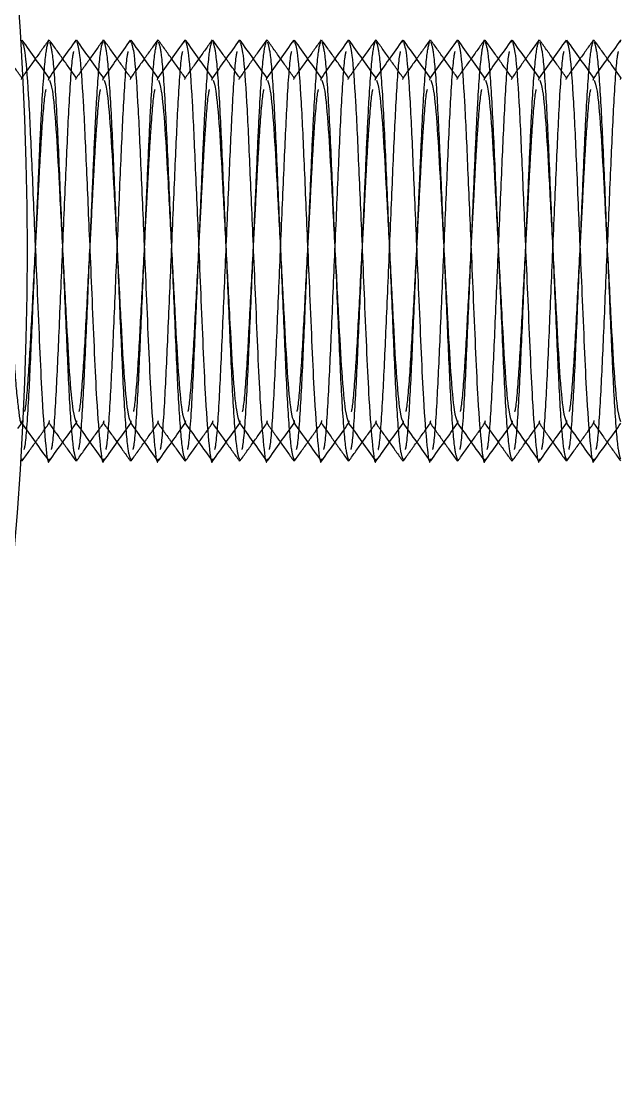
# Model space of a CAD drawing. Header units: metres. Extents: x 0 to 21025, y 0 to 14850.
# Drawn here: x 2208.36 to 2230.36, y 13153.79 to 13193.08 of the extents above; entities that cross this region are included whole.
import ezdxf

# ---------------------------------------------------------------- set-up
doc = ezdxf.new("R2010")
doc.units = ezdxf.units.M
doc.header["$LTSCALE"] = 25
doc.linetypes.add('HIDDEN2', pattern=[4.7625, 3.175, -1.5875])
doc.layers.add('SL4', color=4, linetype='Continuous')
doc.layers.add('ST1', color=7, linetype='HIDDEN2')

msp = doc.modelspace()

# ---------------------------------------------------------------- linework, layer by layer
at = {"layer": 'SL4'}
for p, q in [((2208.352, 13192.324), (2208.37, 13192.409)), ((2210.352, 13192.324), (2210.37, 13192.409)), ((2212.352, 13192.324), (2212.37, 13192.409)), ((2214.352, 13192.324), (2214.37, 13192.409)), ((2216.352, 13192.324), (2216.37, 13192.409)), ((2218.352, 13192.324), (2218.37, 13192.409)), ((2220.352, 13192.324), (2220.37, 13192.409)), ((2222.352, 13192.324), (2222.37, 13192.409)), ((2224.352, 13192.324), (2224.37, 13192.409)), ((2226.352, 13192.324), (2226.37, 13192.409)), ((2228.352, 13192.324), (2228.37, 13192.409)), ((2230.352, 13192.324), (2230.37, 13192.409)), ((2208.229, 13178.148), (2208.371, 13178.347))]:
    msp.add_line(p, q, dxfattribs=at)
msp.add_circle((2083.564, 13184.681), 125, dxfattribs=at)
for points, knots in [([(2209.39, 13190.988), (2209.223, 13191.223), (2208.889, 13191.692), (2208.554, 13192.161), (2208.387, 13192.395)], [0, 0, 0, 0, 0.49997, 1, 1, 1, 1]), ([(2210.354, 13192.397), (2210.187, 13192.162), (2209.859, 13191.702), (2209.531, 13191.241), (2209.37, 13191.016)], [0, 0, 0, 0, 0.5101931, 1, 1, 1, 1]), ([(2211.39, 13190.988), (2211.223, 13191.223), (2210.889, 13191.692), (2210.554, 13192.161), (2210.387, 13192.395)], [0, 0, 0, 0, 0.49997, 1, 1, 1, 1]), ([(2212.354, 13192.397), (2212.187, 13192.162), (2211.859, 13191.702), (2211.531, 13191.241), (2211.37, 13191.016)], [0, 0, 0, 0, 0.510193, 1, 1, 1, 1]), ([(2213.39, 13190.988), (2213.223, 13191.223), (2212.889, 13191.692), (2212.554, 13192.161), (2212.387, 13192.395)], [0, 0, 0, 0, 0.49997, 1, 1, 1, 1]), ([(2214.354, 13192.397), (2214.187, 13192.162), (2213.859, 13191.702), (2213.531, 13191.241), (2213.37, 13191.016)], [0, 0, 0, 0, 0.5101931, 1, 1, 1, 1]), ([(2215.39, 13190.988), (2215.223, 13191.223), (2214.889, 13191.692), (2214.554, 13192.161), (2214.387, 13192.395)], [0, 0, 0, 0, 0.49997, 1, 1, 1, 1]), ([(2216.354, 13192.397), (2216.187, 13192.162), (2215.859, 13191.702), (2215.531, 13191.241), (2215.37, 13191.016)], [0, 0, 0, 0, 0.510193, 1, 1, 1, 1]), ([(2217.39, 13190.988), (2217.223, 13191.223), (2216.889, 13191.692), (2216.554, 13192.161), (2216.387, 13192.395)], [0, 0, 0, 0, 0.49997, 1, 1, 1, 1]), ([(2218.354, 13192.397), (2218.187, 13192.162), (2217.859, 13191.702), (2217.531, 13191.241), (2217.37, 13191.016)], [0, 0, 0, 0, 0.510193, 1, 1, 1, 1]), ([(2219.39, 13190.988), (2219.223, 13191.223), (2218.889, 13191.692), (2218.554, 13192.161), (2218.387, 13192.395)], [0, 0, 0, 0, 0.49997, 1, 1, 1, 1]), ([(2220.354, 13192.397), (2220.187, 13192.162), (2219.859, 13191.702), (2219.531, 13191.241), (2219.37, 13191.016)], [0, 0, 0, 0, 0.510193, 1, 1, 1, 1]), ([(2221.39, 13190.988), (2221.223, 13191.223), (2220.889, 13191.692), (2220.554, 13192.161), (2220.387, 13192.395)], [0, 0, 0, 0, 0.49997, 1, 1, 1, 1]), ([(2222.354, 13192.397), (2222.187, 13192.162), (2221.859, 13191.702), (2221.531, 13191.241), (2221.37, 13191.016)], [0, 0, 0, 0, 0.510193, 1, 1, 1, 1]), ([(2223.39, 13190.988), (2223.223, 13191.223), (2222.889, 13191.692), (2222.554, 13192.161), (2222.387, 13192.395)], [0, 0, 0, 0, 0.49997, 1, 1, 1, 1]), ([(2224.354, 13192.397), (2224.187, 13192.162), (2223.859, 13191.702), (2223.531, 13191.241), (2223.37, 13191.016)], [0, 0, 0, 0, 0.510193, 1, 1, 1, 1]), ([(2225.39, 13190.988), (2225.223, 13191.223), (2224.889, 13191.692), (2224.554, 13192.161), (2224.387, 13192.395)], [0, 0, 0, 0, 0.49997, 1, 1, 1, 1]), ([(2226.354, 13192.397), (2226.187, 13192.162), (2225.859, 13191.702), (2225.531, 13191.241), (2225.37, 13191.016)], [0, 0, 0, 0, 0.510193, 1, 1, 1, 1]), ([(2227.39, 13190.988), (2227.223, 13191.223), (2226.889, 13191.692), (2226.554, 13192.161), (2226.387, 13192.395)], [0, 0, 0, 0, 0.49997, 1, 1, 1, 1]), ([(2228.354, 13192.397), (2228.187, 13192.162), (2227.859, 13191.702), (2227.531, 13191.241), (2227.37, 13191.016)], [0, 0, 0, 0, 0.510193, 1, 1, 1, 1]), ([(2229.39, 13190.988), (2229.223, 13191.223), (2228.889, 13191.692), (2228.554, 13192.161), (2228.387, 13192.395)], [0, 0, 0, 0, 0.49997, 1, 1, 1, 1]), ([(2230.354, 13192.397), (2230.187, 13192.162), (2229.859, 13191.702), (2229.531, 13191.241), (2229.37, 13191.016)], [0, 0, 0, 0, 0.510193, 1, 1, 1, 1]), ([(2208.389, 13192.32), (2208.423, 13192.218), (2208.498, 13191.992), (2208.627, 13190.27), (2208.74, 13187.721), (2208.853, 13185.083), (2208.954, 13182.756), (2209.033, 13180.868), (2209.127, 13178.898), (2209.25, 13177.427), (2209.335, 13176.76), (2209.382, 13177.005), (2209.387, 13177.035)], [0, 0, 0, 0, 0.1052351, 0.2326582, 0.3550505, 0.4813706, 0.5574277, 0.6444204, 0.7309556, 0.8583788, 0.9825482, 1, 1, 1, 1]), ([(2210.389, 13192.32), (2210.423, 13192.218), (2210.498, 13191.992), (2210.627, 13190.27), (2210.74, 13187.721), (2210.853, 13185.083), (2210.954, 13182.756), (2211.033, 13180.868), (2211.127, 13178.898), (2211.25, 13177.427), (2211.335, 13176.76), (2211.382, 13177.005), (2211.387, 13177.035)], [0, 0, 0, 0, 0.1052351, 0.2326582, 0.3550505, 0.4813706, 0.5574277, 0.6444204, 0.7309556, 0.8583788, 0.9825482, 1, 1, 1, 1]), ([(2212.389, 13192.32), (2212.423, 13192.218), (2212.498, 13191.992), (2212.627, 13190.27), (2212.74, 13187.721), (2212.853, 13185.083), (2212.954, 13182.756), (2213.033, 13180.868), (2213.127, 13178.898), (2213.25, 13177.427), (2213.335, 13176.76), (2213.382, 13177.005), (2213.387, 13177.035)], [0, 0, 0, 0, 0.1052351, 0.2326582, 0.3550505, 0.4813706, 0.5574277, 0.6444204, 0.7309556, 0.8583788, 0.9825482, 1, 1, 1, 1]), ([(2214.389, 13192.32), (2214.423, 13192.218), (2214.498, 13191.992), (2214.627, 13190.27), (2214.74, 13187.721), (2214.853, 13185.083), (2214.954, 13182.756), (2215.033, 13180.868), (2215.127, 13178.898), (2215.25, 13177.427), (2215.335, 13176.76), (2215.382, 13177.005), (2215.387, 13177.035)], [0, 0, 0, 0, 0.105235, 0.232658, 0.35505, 0.481371, 0.557428, 0.64442, 0.730956, 0.858379, 0.982548, 1, 1, 1, 1]), ([(2216.389, 13192.32), (2216.423, 13192.218), (2216.498, 13191.992), (2216.627, 13190.27), (2216.74, 13187.721), (2216.853, 13185.083), (2216.954, 13182.756), (2217.033, 13180.868), (2217.127, 13178.898), (2217.25, 13177.427), (2217.335, 13176.76), (2217.382, 13177.005), (2217.387, 13177.035)], [0, 0, 0, 0, 0.105235, 0.232658, 0.35505, 0.481371, 0.557428, 0.64442, 0.730956, 0.858379, 0.982548, 1, 1, 1, 1]), ([(2218.389, 13192.32), (2218.423, 13192.218), (2218.498, 13191.992), (2218.627, 13190.27), (2218.74, 13187.721), (2218.853, 13185.083), (2218.954, 13182.756), (2219.033, 13180.868), (2219.127, 13178.898), (2219.25, 13177.427), (2219.335, 13176.76), (2219.382, 13177.005), (2219.387, 13177.035)], [0, 0, 0, 0, 0.105235, 0.232658, 0.35505, 0.481371, 0.557428, 0.64442, 0.730956, 0.858379, 0.982548, 1, 1, 1, 1]), ([(2220.389, 13192.32), (2220.423, 13192.218), (2220.498, 13191.992), (2220.627, 13190.27), (2220.74, 13187.721), (2220.853, 13185.083), (2220.954, 13182.756), (2221.033, 13180.868), (2221.127, 13178.898), (2221.25, 13177.427), (2221.335, 13176.76), (2221.382, 13177.005), (2221.387, 13177.035)], [0, 0, 0, 0, 0.105235, 0.232658, 0.35505, 0.481371, 0.557428, 0.64442, 0.730956, 0.858379, 0.982548, 1, 1, 1, 1]), ([(2222.389, 13192.32), (2222.423, 13192.218), (2222.498, 13191.992), (2222.627, 13190.27), (2222.74, 13187.721), (2222.853, 13185.083), (2222.954, 13182.756), (2223.033, 13180.868), (2223.127, 13178.898), (2223.25, 13177.427), (2223.335, 13176.76), (2223.382, 13177.005), (2223.387, 13177.035)], [0, 0, 0, 0, 0.105235, 0.232658, 0.35505, 0.481371, 0.557428, 0.64442, 0.730956, 0.858379, 0.982548, 1, 1, 1, 1]), ([(2224.389, 13192.32), (2224.423, 13192.218), (2224.498, 13191.992), (2224.627, 13190.27), (2224.74, 13187.721), (2224.853, 13185.083), (2224.954, 13182.756), (2225.033, 13180.868), (2225.127, 13178.898), (2225.25, 13177.427), (2225.335, 13176.76), (2225.382, 13177.005), (2225.387, 13177.035)], [0, 0, 0, 0, 0.105235, 0.232658, 0.35505, 0.481371, 0.557428, 0.64442, 0.730956, 0.858379, 0.982548, 1, 1, 1, 1]), ([(2226.389, 13192.32), (2226.423, 13192.218), (2226.498, 13191.992), (2226.627, 13190.27), (2226.74, 13187.721), (2226.853, 13185.083), (2226.954, 13182.756), (2227.033, 13180.868), (2227.127, 13178.898), (2227.25, 13177.427), (2227.335, 13176.76), (2227.382, 13177.005), (2227.387, 13177.035)], [0, 0, 0, 0, 0.105235, 0.232658, 0.35505, 0.481371, 0.557428, 0.64442, 0.730956, 0.858379, 0.982548, 1, 1, 1, 1]), ([(2228.389, 13192.32), (2228.423, 13192.218), (2228.498, 13191.992), (2228.627, 13190.27), (2228.74, 13187.721), (2228.853, 13185.083), (2228.954, 13182.756), (2229.033, 13180.868), (2229.127, 13178.898), (2229.25, 13177.427), (2229.335, 13176.76), (2229.382, 13177.005), (2229.387, 13177.035)], [0, 0, 0, 0, 0.105235, 0.232658, 0.35505, 0.481371, 0.557428, 0.64442, 0.730956, 0.858379, 0.982548, 1, 1, 1, 1]), ([(2209.391, 13190.923), (2209.424, 13190.841), (2209.498, 13190.656), (2209.627, 13189.253), (2209.74, 13187.167), (2209.87, 13184.681), (2210.001, 13182.196), (2210.113, 13180.107), (2210.245, 13178.683), (2210.322, 13178.497), (2210.357, 13178.41)], [0, 0, 0, 0, 0.106972, 0.238781, 0.365377, 0.496042, 0.626708, 0.753304, 0.885113, 1, 1, 1, 1]), ([(2211.391, 13190.923), (2211.424, 13190.841), (2211.498, 13190.656), (2211.627, 13189.253), (2211.74, 13187.167), (2211.87, 13184.681), (2212.001, 13182.196), (2212.113, 13180.107), (2212.245, 13178.683), (2212.322, 13178.497), (2212.357, 13178.41)], [0, 0, 0, 0, 0.106972, 0.238781, 0.365377, 0.496042, 0.626708, 0.753304, 0.885113, 1, 1, 1, 1]), ([(2213.391, 13190.923), (2213.424, 13190.841), (2213.498, 13190.656), (2213.627, 13189.253), (2213.74, 13187.167), (2213.87, 13184.681), (2214.001, 13182.196), (2214.113, 13180.107), (2214.245, 13178.683), (2214.322, 13178.497), (2214.357, 13178.41)], [0, 0, 0, 0, 0.1069717, 0.2387806, 0.3653767, 0.4960425, 0.6267083, 0.7533044, 0.8851133, 1, 1, 1, 1]), ([(2215.391, 13190.923), (2215.424, 13190.841), (2215.498, 13190.656), (2215.627, 13189.253), (2215.74, 13187.167), (2215.87, 13184.681), (2216.001, 13182.196), (2216.113, 13180.107), (2216.245, 13178.683), (2216.322, 13178.497), (2216.357, 13178.41)], [0, 0, 0, 0, 0.106972, 0.238781, 0.365377, 0.496042, 0.626708, 0.753304, 0.885113, 1, 1, 1, 1]), ([(2217.391, 13190.923), (2217.424, 13190.841), (2217.498, 13190.656), (2217.627, 13189.253), (2217.74, 13187.167), (2217.87, 13184.681), (2218.001, 13182.196), (2218.113, 13180.107), (2218.245, 13178.683), (2218.322, 13178.497), (2218.357, 13178.41)], [0, 0, 0, 0, 0.106972, 0.238781, 0.365377, 0.496042, 0.626708, 0.753304, 0.885113, 1, 1, 1, 1]), ([(2219.391, 13190.923), (2219.424, 13190.841), (2219.498, 13190.656), (2219.627, 13189.253), (2219.74, 13187.167), (2219.87, 13184.681), (2220.001, 13182.196), (2220.113, 13180.107), (2220.245, 13178.683), (2220.322, 13178.497), (2220.357, 13178.41)], [0, 0, 0, 0, 0.106972, 0.238781, 0.365377, 0.496042, 0.626708, 0.753304, 0.885113, 1, 1, 1, 1]), ([(2221.391, 13190.923), (2221.424, 13190.841), (2221.498, 13190.656), (2221.627, 13189.253), (2221.74, 13187.167), (2221.87, 13184.681), (2222.001, 13182.196), (2222.113, 13180.107), (2222.245, 13178.683), (2222.322, 13178.497), (2222.357, 13178.41)], [0, 0, 0, 0, 0.106972, 0.238781, 0.365377, 0.496042, 0.626708, 0.753304, 0.885113, 1, 1, 1, 1]), ([(2223.391, 13190.923), (2223.424, 13190.841), (2223.498, 13190.656), (2223.627, 13189.253), (2223.74, 13187.167), (2223.87, 13184.681), (2224.001, 13182.196), (2224.113, 13180.107), (2224.245, 13178.683), (2224.322, 13178.497), (2224.357, 13178.41)], [0, 0, 0, 0, 0.106972, 0.238781, 0.365377, 0.496042, 0.626708, 0.753304, 0.885113, 1, 1, 1, 1]), ([(2225.391, 13190.923), (2225.424, 13190.841), (2225.498, 13190.656), (2225.627, 13189.253), (2225.74, 13187.167), (2225.87, 13184.681), (2226.001, 13182.196), (2226.113, 13180.107), (2226.245, 13178.683), (2226.322, 13178.497), (2226.357, 13178.41)], [0, 0, 0, 0, 0.106972, 0.238781, 0.365377, 0.496042, 0.626708, 0.753304, 0.885113, 1, 1, 1, 1]), ([(2227.391, 13190.923), (2227.424, 13190.841), (2227.498, 13190.656), (2227.627, 13189.253), (2227.74, 13187.167), (2227.87, 13184.681), (2228.001, 13182.196), (2228.113, 13180.107), (2228.245, 13178.683), (2228.322, 13178.497), (2228.357, 13178.41)], [0, 0, 0, 0, 0.106972, 0.238781, 0.365377, 0.496042, 0.626708, 0.753304, 0.885113, 1, 1, 1, 1]), ([(2229.391, 13190.923), (2229.424, 13190.841), (2229.498, 13190.656), (2229.627, 13189.253), (2229.74, 13187.167), (2229.87, 13184.681), (2230.001, 13182.196), (2230.113, 13180.107), (2230.245, 13178.683), (2230.322, 13178.497), (2230.357, 13178.41)], [0, 0, 0, 0, 0.106972, 0.238781, 0.365377, 0.496042, 0.626708, 0.753304, 0.885113, 1, 1, 1, 1]), ([(2208.357, 13178.366), (2208.525, 13178.131), (2208.859, 13177.662), (2209.193, 13177.193), (2209.36, 13176.958)], [0, 0, 0, 0, 0.499965, 1, 1, 1, 1]), ([(2209.386, 13176.965), (2209.553, 13177.2), (2209.881, 13177.661), (2210.21, 13178.121), (2210.371, 13178.347)], [0, 0, 0, 0, 0.5096866, 1, 1, 1, 1]), ([(2210.357, 13178.366), (2210.525, 13178.131), (2210.859, 13177.662), (2211.193, 13177.193), (2211.36, 13176.958)], [0, 0, 0, 0, 0.499965, 1, 1, 1, 1]), ([(2211.386, 13176.965), (2211.553, 13177.2), (2211.881, 13177.661), (2212.21, 13178.121), (2212.371, 13178.347)], [0, 0, 0, 0, 0.5096866, 1, 1, 1, 1]), ([(2212.357, 13178.366), (2212.525, 13178.131), (2212.859, 13177.662), (2213.193, 13177.193), (2213.36, 13176.958)], [0, 0, 0, 0, 0.499965, 1, 1, 1, 1]), ([(2213.386, 13176.965), (2213.553, 13177.2), (2213.881, 13177.661), (2214.21, 13178.121), (2214.371, 13178.347)], [0, 0, 0, 0, 0.509687, 1, 1, 1, 1]), ([(2214.357, 13178.366), (2214.525, 13178.131), (2214.859, 13177.662), (2215.193, 13177.193), (2215.36, 13176.958)], [0, 0, 0, 0, 0.4999648, 1, 1, 1, 1]), ([(2215.386, 13176.965), (2215.553, 13177.2), (2215.881, 13177.661), (2216.21, 13178.121), (2216.371, 13178.347)], [0, 0, 0, 0, 0.509687, 1, 1, 1, 1]), ([(2216.357, 13178.366), (2216.525, 13178.131), (2216.859, 13177.662), (2217.193, 13177.193), (2217.36, 13176.958)], [0, 0, 0, 0, 0.499965, 1, 1, 1, 1]), ([(2217.386, 13176.965), (2217.553, 13177.2), (2217.881, 13177.661), (2218.21, 13178.121), (2218.371, 13178.347)], [0, 0, 0, 0, 0.509687, 1, 1, 1, 1]), ([(2218.357, 13178.366), (2218.525, 13178.131), (2218.859, 13177.662), (2219.193, 13177.193), (2219.36, 13176.958)], [0, 0, 0, 0, 0.499965, 1, 1, 1, 1]), ([(2219.386, 13176.965), (2219.553, 13177.2), (2219.881, 13177.661), (2220.21, 13178.121), (2220.371, 13178.347)], [0, 0, 0, 0, 0.509687, 1, 1, 1, 1]), ([(2220.357, 13178.366), (2220.525, 13178.131), (2220.859, 13177.662), (2221.193, 13177.193), (2221.36, 13176.958)], [0, 0, 0, 0, 0.499965, 1, 1, 1, 1]), ([(2221.386, 13176.965), (2221.553, 13177.2), (2221.881, 13177.661), (2222.21, 13178.121), (2222.371, 13178.347)], [0, 0, 0, 0, 0.509687, 1, 1, 1, 1]), ([(2222.357, 13178.366), (2222.525, 13178.131), (2222.859, 13177.662), (2223.193, 13177.193), (2223.36, 13176.958)], [0, 0, 0, 0, 0.499965, 1, 1, 1, 1]), ([(2223.386, 13176.965), (2223.553, 13177.2), (2223.881, 13177.661), (2224.21, 13178.121), (2224.371, 13178.347)], [0, 0, 0, 0, 0.5096866, 1, 1, 1, 1]), ([(2224.357, 13178.366), (2224.525, 13178.131), (2224.859, 13177.662), (2225.193, 13177.193), (2225.36, 13176.958)], [0, 0, 0, 0, 0.499965, 1, 1, 1, 1]), ([(2225.386, 13176.965), (2225.553, 13177.2), (2225.881, 13177.661), (2226.21, 13178.121), (2226.371, 13178.347)], [0, 0, 0, 0, 0.509687, 1, 1, 1, 1]), ([(2226.357, 13178.366), (2226.525, 13178.131), (2226.859, 13177.662), (2227.193, 13177.193), (2227.36, 13176.958)], [0, 0, 0, 0, 0.499965, 1, 1, 1, 1]), ([(2227.386, 13176.965), (2227.553, 13177.2), (2227.881, 13177.661), (2228.21, 13178.121), (2228.371, 13178.347)], [0, 0, 0, 0, 0.509687, 1, 1, 1, 1]), ([(2228.357, 13178.366), (2228.525, 13178.131), (2228.859, 13177.662), (2229.193, 13177.193), (2229.36, 13176.958)], [0, 0, 0, 0, 0.499965, 1, 1, 1, 1]), ([(2229.386, 13176.965), (2229.553, 13177.2), (2229.881, 13177.661), (2230.21, 13178.121), (2230.371, 13178.347)], [0, 0, 0, 0, 0.509687, 1, 1, 1, 1])]:
    msp.add_open_spline(points, degree=3, knots=knots, dxfattribs=at)
at = {"layer": 'ST1'}
for p, q in [((2208.357, 13190.953), (2208.37, 13191.003)), ((2209.37, 13191.016), (2209.35, 13190.988)), ((2209.35, 13190.923), (2209.37, 13191.003)), ((2210.357, 13190.953), (2210.37, 13191.003)), ((2211.37, 13191.016), (2211.35, 13190.988)), ((2211.35, 13190.923), (2211.37, 13191.003)), ((2212.357, 13190.953), (2212.37, 13191.003)), ((2213.37, 13191.016), (2213.35, 13190.988)), ((2213.35, 13190.923), (2213.37, 13191.003)), ((2214.357, 13190.953), (2214.37, 13191.003)), ((2215.37, 13191.016), (2215.35, 13190.988)), ((2215.35, 13190.923), (2215.37, 13191.003)), ((2216.357, 13190.953), (2216.37, 13191.003)), ((2217.37, 13191.016), (2217.35, 13190.988)), ((2217.35, 13190.923), (2217.37, 13191.003)), ((2218.357, 13190.953), (2218.37, 13191.003)), ((2219.37, 13191.016), (2219.35, 13190.988)), ((2219.35, 13190.923), (2219.37, 13191.003)), ((2220.357, 13190.953), (2220.37, 13191.003)), ((2221.37, 13191.016), (2221.35, 13190.988)), ((2221.35, 13190.923), (2221.37, 13191.003)), ((2222.357, 13190.953), (2222.37, 13191.003)), ((2223.37, 13191.016), (2223.35, 13190.988)), ((2223.35, 13190.923), (2223.37, 13191.003)), ((2224.357, 13190.953), (2224.37, 13191.003)), ((2225.37, 13191.016), (2225.35, 13190.988)), ((2225.35, 13190.923), (2225.37, 13191.003)), ((2226.357, 13190.953), (2226.37, 13191.003)), ((2227.37, 13191.016), (2227.35, 13190.988)), ((2227.35, 13190.923), (2227.37, 13191.003)), ((2228.357, 13190.953), (2228.37, 13191.003)), ((2229.37, 13191.016), (2229.35, 13190.988)), ((2229.35, 13190.923), (2229.37, 13191.003)), ((2230.357, 13190.953), (2230.37, 13191.003)), ((2208.371, 13178.347), (2208.39, 13178.374)), ((2209.37, 13178.36), (2209.391, 13178.439)), ((2210.371, 13178.347), (2210.39, 13178.374)), ((2211.37, 13178.36), (2211.391, 13178.439)), ((2212.371, 13178.347), (2212.39, 13178.374)), ((2213.37, 13178.36), (2213.391, 13178.439)), ((2214.371, 13178.347), (2214.39, 13178.374)), ((2215.37, 13178.36), (2215.391, 13178.439)), ((2216.371, 13178.347), (2216.39, 13178.374)), ((2217.37, 13178.36), (2217.391, 13178.439)), ((2218.371, 13178.347), (2218.39, 13178.374)), ((2219.37, 13178.36), (2219.391, 13178.439)), ((2220.371, 13178.347), (2220.39, 13178.374)), ((2221.37, 13178.36), (2221.391, 13178.439)), ((2222.371, 13178.347), (2222.39, 13178.374)), ((2223.37, 13178.36), (2223.391, 13178.439)), ((2224.371, 13178.347), (2224.39, 13178.374)), ((2225.37, 13178.36), (2225.391, 13178.439)), ((2226.371, 13178.347), (2226.39, 13178.374)), ((2227.37, 13178.36), (2227.391, 13178.439)), ((2228.371, 13178.347), (2228.39, 13178.374)), ((2229.37, 13178.36), (2229.391, 13178.439)), ((2208.37, 13176.954), (2208.389, 13177.042)), ((2210.37, 13176.954), (2210.389, 13177.042)), ((2212.37, 13176.954), (2212.389, 13177.042)), ((2214.37, 13176.954), (2214.389, 13177.042)), ((2216.37, 13176.954), (2216.389, 13177.042)), ((2218.37, 13176.954), (2218.389, 13177.042)), ((2220.37, 13176.954), (2220.389, 13177.042)), ((2222.37, 13176.954), (2222.389, 13177.042)), ((2224.37, 13176.954), (2224.389, 13177.042)), ((2226.37, 13176.954), (2226.389, 13177.042)), ((2228.37, 13176.954), (2228.389, 13177.042))]:
    msp.add_line(p, q, dxfattribs=at)
for points, knots in [([(2208.39, 13190.989), (2208.222, 13191.223), (2207.888, 13191.693), (2207.553, 13192.163), (2207.386, 13192.397)], [0, 0, 0, 0, 0.499937, 1, 1, 1, 1]), ([(2209.36, 13192.404), (2209.193, 13192.169), (2208.859, 13191.7), (2208.525, 13191.231), (2208.357, 13190.997)], [0, 0, 0, 0, 0.5000352, 1, 1, 1, 1]), ([(2208.461, 13177.385), (2208.471, 13177.426), (2208.523, 13177.631), (2208.627, 13179.128), (2208.74, 13181.632), (2208.853, 13184.281), (2208.954, 13186.605), (2209.033, 13188.5), (2209.127, 13190.442), (2209.25, 13192.063), (2209.33, 13192.294), (2209.37, 13192.409)], [0, 0, 0, 0, 0.035067, 0.175217, 0.309833, 0.448769, 0.532422, 0.628103, 0.72328, 0.863429, 1, 1, 1, 1]), ([(2210.39, 13190.989), (2210.222, 13191.223), (2209.888, 13191.693), (2209.553, 13192.163), (2209.386, 13192.397)], [0, 0, 0, 0, 0.4999369, 1, 1, 1, 1]), ([(2211.36, 13192.404), (2211.193, 13192.169), (2210.859, 13191.7), (2210.525, 13191.231), (2210.357, 13190.997)], [0, 0, 0, 0, 0.500035, 1, 1, 1, 1]), ([(2210.461, 13177.385), (2210.471, 13177.426), (2210.523, 13177.631), (2210.627, 13179.128), (2210.74, 13181.632), (2210.853, 13184.281), (2210.954, 13186.605), (2211.033, 13188.5), (2211.127, 13190.442), (2211.25, 13192.063), (2211.33, 13192.294), (2211.37, 13192.409)], [0, 0, 0, 0, 0.035067, 0.175217, 0.309833, 0.448769, 0.532422, 0.628103, 0.72328, 0.863429, 1, 1, 1, 1]), ([(2212.39, 13190.989), (2212.222, 13191.223), (2211.888, 13191.693), (2211.553, 13192.163), (2211.386, 13192.397)], [0, 0, 0, 0, 0.499937, 1, 1, 1, 1]), ([(2213.36, 13192.404), (2213.193, 13192.169), (2212.859, 13191.7), (2212.525, 13191.231), (2212.357, 13190.997)], [0, 0, 0, 0, 0.5000352, 1, 1, 1, 1]), ([(2212.461, 13177.385), (2212.471, 13177.426), (2212.523, 13177.631), (2212.627, 13179.128), (2212.74, 13181.632), (2212.853, 13184.281), (2212.954, 13186.605), (2213.033, 13188.5), (2213.127, 13190.442), (2213.25, 13192.063), (2213.33, 13192.294), (2213.37, 13192.409)], [0, 0, 0, 0, 0.035067, 0.175217, 0.309833, 0.448769, 0.532422, 0.628103, 0.72328, 0.863429, 1, 1, 1, 1]), ([(2214.39, 13190.989), (2214.222, 13191.223), (2213.888, 13191.693), (2213.553, 13192.163), (2213.386, 13192.397)], [0, 0, 0, 0, 0.499937, 1, 1, 1, 1]), ([(2215.36, 13192.404), (2215.193, 13192.169), (2214.859, 13191.7), (2214.525, 13191.231), (2214.357, 13190.997)], [0, 0, 0, 0, 0.500035, 1, 1, 1, 1]), ([(2214.461, 13177.385), (2214.471, 13177.426), (2214.523, 13177.631), (2214.627, 13179.128), (2214.74, 13181.632), (2214.853, 13184.281), (2214.954, 13186.605), (2215.033, 13188.5), (2215.127, 13190.442), (2215.25, 13192.063), (2215.33, 13192.294), (2215.37, 13192.409)], [0, 0, 0, 0, 0.035067, 0.175217, 0.309833, 0.448769, 0.532422, 0.628103, 0.72328, 0.863429, 1, 1, 1, 1]), ([(2216.39, 13190.989), (2216.222, 13191.223), (2215.888, 13191.693), (2215.553, 13192.163), (2215.386, 13192.397)], [0, 0, 0, 0, 0.4999369, 1, 1, 1, 1]), ([(2217.36, 13192.404), (2217.193, 13192.169), (2216.859, 13191.7), (2216.525, 13191.231), (2216.357, 13190.997)], [0, 0, 0, 0, 0.500035, 1, 1, 1, 1]), ([(2216.461, 13177.385), (2216.471, 13177.426), (2216.523, 13177.631), (2216.627, 13179.128), (2216.74, 13181.632), (2216.853, 13184.281), (2216.954, 13186.605), (2217.033, 13188.5), (2217.127, 13190.442), (2217.25, 13192.063), (2217.33, 13192.294), (2217.37, 13192.409)], [0, 0, 0, 0, 0.035067, 0.175217, 0.309833, 0.448769, 0.532422, 0.628103, 0.72328, 0.863429, 1, 1, 1, 1]), ([(2218.39, 13190.989), (2218.222, 13191.223), (2217.888, 13191.693), (2217.553, 13192.163), (2217.386, 13192.397)], [0, 0, 0, 0, 0.499937, 1, 1, 1, 1]), ([(2219.36, 13192.404), (2219.193, 13192.169), (2218.859, 13191.7), (2218.525, 13191.231), (2218.357, 13190.997)], [0, 0, 0, 0, 0.500035, 1, 1, 1, 1]), ([(2218.461, 13177.385), (2218.471, 13177.426), (2218.523, 13177.631), (2218.627, 13179.128), (2218.74, 13181.632), (2218.853, 13184.281), (2218.954, 13186.605), (2219.033, 13188.5), (2219.127, 13190.442), (2219.25, 13192.063), (2219.33, 13192.294), (2219.37, 13192.409)], [0, 0, 0, 0, 0.035067, 0.175217, 0.309833, 0.448769, 0.532422, 0.628103, 0.72328, 0.863429, 1, 1, 1, 1]), ([(2220.39, 13190.989), (2220.222, 13191.223), (2219.888, 13191.693), (2219.553, 13192.163), (2219.386, 13192.397)], [0, 0, 0, 0, 0.499937, 1, 1, 1, 1]), ([(2221.36, 13192.404), (2221.193, 13192.169), (2220.859, 13191.7), (2220.525, 13191.231), (2220.357, 13190.997)], [0, 0, 0, 0, 0.500035, 1, 1, 1, 1]), ([(2220.461, 13177.385), (2220.471, 13177.426), (2220.523, 13177.631), (2220.627, 13179.128), (2220.74, 13181.632), (2220.853, 13184.281), (2220.954, 13186.605), (2221.033, 13188.5), (2221.127, 13190.442), (2221.25, 13192.063), (2221.33, 13192.294), (2221.37, 13192.409)], [0, 0, 0, 0, 0.0350675, 0.1752166, 0.3098326, 0.4487685, 0.5324217, 0.6281026, 0.7232803, 0.8634294, 1, 1, 1, 1]), ([(2222.39, 13190.989), (2222.222, 13191.223), (2221.888, 13191.693), (2221.553, 13192.163), (2221.386, 13192.397)], [0, 0, 0, 0, 0.499937, 1, 1, 1, 1]), ([(2223.36, 13192.404), (2223.193, 13192.169), (2222.859, 13191.7), (2222.525, 13191.231), (2222.357, 13190.997)], [0, 0, 0, 0, 0.500035, 1, 1, 1, 1]), ([(2222.461, 13177.385), (2222.471, 13177.426), (2222.523, 13177.631), (2222.627, 13179.128), (2222.74, 13181.632), (2222.853, 13184.281), (2222.954, 13186.605), (2223.033, 13188.5), (2223.127, 13190.442), (2223.25, 13192.063), (2223.33, 13192.294), (2223.37, 13192.409)], [0, 0, 0, 0, 0.035067, 0.175217, 0.309833, 0.448769, 0.532422, 0.628103, 0.72328, 0.863429, 1, 1, 1, 1]), ([(2224.39, 13190.989), (2224.222, 13191.223), (2223.888, 13191.693), (2223.553, 13192.163), (2223.386, 13192.397)], [0, 0, 0, 0, 0.499937, 1, 1, 1, 1]), ([(2225.36, 13192.404), (2225.193, 13192.169), (2224.859, 13191.7), (2224.525, 13191.231), (2224.357, 13190.997)], [0, 0, 0, 0, 0.500035, 1, 1, 1, 1]), ([(2224.461, 13177.385), (2224.471, 13177.426), (2224.523, 13177.631), (2224.627, 13179.128), (2224.74, 13181.632), (2224.853, 13184.281), (2224.954, 13186.605), (2225.033, 13188.5), (2225.127, 13190.442), (2225.25, 13192.063), (2225.33, 13192.294), (2225.37, 13192.409)], [0, 0, 0, 0, 0.035067, 0.175217, 0.309833, 0.448769, 0.532422, 0.628103, 0.72328, 0.863429, 1, 1, 1, 1]), ([(2226.39, 13190.989), (2226.222, 13191.223), (2225.888, 13191.693), (2225.553, 13192.163), (2225.386, 13192.397)], [0, 0, 0, 0, 0.4999369, 1, 1, 1, 1]), ([(2227.36, 13192.404), (2227.193, 13192.169), (2226.859, 13191.7), (2226.525, 13191.231), (2226.357, 13190.997)], [0, 0, 0, 0, 0.500035, 1, 1, 1, 1]), ([(2226.461, 13177.385), (2226.471, 13177.426), (2226.523, 13177.631), (2226.627, 13179.128), (2226.74, 13181.632), (2226.853, 13184.281), (2226.954, 13186.605), (2227.033, 13188.5), (2227.127, 13190.442), (2227.25, 13192.063), (2227.33, 13192.294), (2227.37, 13192.409)], [0, 0, 0, 0, 0.0350675, 0.1752166, 0.3098326, 0.4487685, 0.5324217, 0.6281026, 0.7232803, 0.8634294, 1, 1, 1, 1]), ([(2228.39, 13190.989), (2228.222, 13191.223), (2227.888, 13191.693), (2227.553, 13192.163), (2227.386, 13192.397)], [0, 0, 0, 0, 0.499937, 1, 1, 1, 1]), ([(2229.36, 13192.404), (2229.193, 13192.169), (2228.859, 13191.7), (2228.525, 13191.231), (2228.357, 13190.997)], [0, 0, 0, 0, 0.500035, 1, 1, 1, 1]), ([(2228.461, 13177.385), (2228.471, 13177.426), (2228.523, 13177.631), (2228.627, 13179.128), (2228.74, 13181.632), (2228.853, 13184.281), (2228.954, 13186.605), (2229.033, 13188.5), (2229.127, 13190.442), (2229.25, 13192.063), (2229.33, 13192.294), (2229.37, 13192.409)], [0, 0, 0, 0, 0.035067, 0.175217, 0.309833, 0.448769, 0.532422, 0.628103, 0.72328, 0.863429, 1, 1, 1, 1]), ([(2230.39, 13190.989), (2230.222, 13191.223), (2229.888, 13191.693), (2229.553, 13192.163), (2229.386, 13192.397)], [0, 0, 0, 0, 0.499937, 1, 1, 1, 1]), ([(2209.387, 13192.327), (2209.422, 13192.224), (2209.497, 13191.997), (2209.627, 13190.271), (2209.74, 13187.719), (2209.87, 13184.681), (2210.001, 13181.643), (2210.113, 13179.092), (2210.243, 13177.367), (2210.318, 13177.141), (2210.352, 13177.038)], [0, 0, 0, 0, 0.110571, 0.242596, 0.369408, 0.50029, 0.631172, 0.757984, 0.890008, 1, 1, 1, 1]), ([(2211.387, 13192.327), (2211.422, 13192.224), (2211.497, 13191.997), (2211.627, 13190.271), (2211.74, 13187.719), (2211.87, 13184.681), (2212.001, 13181.643), (2212.113, 13179.092), (2212.243, 13177.367), (2212.318, 13177.141), (2212.352, 13177.038)], [0, 0, 0, 0, 0.110571, 0.242596, 0.369408, 0.50029, 0.631172, 0.757984, 0.890008, 1, 1, 1, 1]), ([(2213.387, 13192.327), (2213.422, 13192.224), (2213.497, 13191.997), (2213.627, 13190.271), (2213.74, 13187.719), (2213.87, 13184.681), (2214.001, 13181.643), (2214.113, 13179.092), (2214.243, 13177.367), (2214.318, 13177.141), (2214.352, 13177.038)], [0, 0, 0, 0, 0.110571, 0.242596, 0.369408, 0.50029, 0.631172, 0.757984, 0.890008, 1, 1, 1, 1]), ([(2215.387, 13192.327), (2215.422, 13192.224), (2215.497, 13191.997), (2215.627, 13190.271), (2215.74, 13187.719), (2215.87, 13184.681), (2216.001, 13181.643), (2216.113, 13179.092), (2216.243, 13177.367), (2216.318, 13177.141), (2216.352, 13177.038)], [0, 0, 0, 0, 0.110571, 0.242596, 0.369408, 0.50029, 0.631172, 0.757984, 0.890008, 1, 1, 1, 1]), ([(2217.387, 13192.327), (2217.422, 13192.224), (2217.497, 13191.997), (2217.627, 13190.271), (2217.74, 13187.719), (2217.87, 13184.681), (2218.001, 13181.643), (2218.113, 13179.092), (2218.243, 13177.367), (2218.318, 13177.141), (2218.352, 13177.038)], [0, 0, 0, 0, 0.110571, 0.242596, 0.369408, 0.50029, 0.631172, 0.757984, 0.890008, 1, 1, 1, 1]), ([(2219.387, 13192.327), (2219.422, 13192.224), (2219.497, 13191.997), (2219.627, 13190.271), (2219.74, 13187.719), (2219.87, 13184.681), (2220.001, 13181.643), (2220.113, 13179.092), (2220.243, 13177.367), (2220.318, 13177.141), (2220.352, 13177.038)], [0, 0, 0, 0, 0.1105714, 0.242596, 0.3694081, 0.5002899, 0.6311716, 0.7579837, 0.8900083, 1, 1, 1, 1]), ([(2221.387, 13192.327), (2221.422, 13192.224), (2221.497, 13191.997), (2221.627, 13190.271), (2221.74, 13187.719), (2221.87, 13184.681), (2222.001, 13181.643), (2222.113, 13179.092), (2222.243, 13177.367), (2222.318, 13177.141), (2222.352, 13177.038)], [0, 0, 0, 0, 0.1105714, 0.242596, 0.3694081, 0.5002899, 0.6311716, 0.7579837, 0.8900083, 1, 1, 1, 1]), ([(2223.387, 13192.327), (2223.422, 13192.224), (2223.497, 13191.997), (2223.627, 13190.271), (2223.74, 13187.719), (2223.87, 13184.681), (2224.001, 13181.643), (2224.113, 13179.092), (2224.243, 13177.367), (2224.318, 13177.141), (2224.352, 13177.038)], [0, 0, 0, 0, 0.110571, 0.242596, 0.369408, 0.50029, 0.631172, 0.757984, 0.890008, 1, 1, 1, 1]), ([(2225.387, 13192.327), (2225.422, 13192.224), (2225.497, 13191.997), (2225.627, 13190.271), (2225.74, 13187.719), (2225.87, 13184.681), (2226.001, 13181.643), (2226.113, 13179.092), (2226.243, 13177.367), (2226.318, 13177.141), (2226.352, 13177.038)], [0, 0, 0, 0, 0.110571, 0.242596, 0.369408, 0.50029, 0.631172, 0.757984, 0.890008, 1, 1, 1, 1]), ([(2227.387, 13192.327), (2227.422, 13192.224), (2227.497, 13191.997), (2227.627, 13190.271), (2227.74, 13187.719), (2227.87, 13184.681), (2228.001, 13181.643), (2228.113, 13179.092), (2228.243, 13177.367), (2228.318, 13177.141), (2228.352, 13177.038)], [0, 0, 0, 0, 0.110571, 0.242596, 0.369408, 0.50029, 0.631172, 0.757984, 0.890008, 1, 1, 1, 1]), ([(2229.387, 13192.327), (2229.422, 13192.224), (2229.497, 13191.997), (2229.627, 13190.271), (2229.74, 13187.719), (2229.87, 13184.681), (2230.001, 13181.643), (2230.113, 13179.092), (2230.243, 13177.367), (2230.318, 13177.141), (2230.352, 13177.038)], [0, 0, 0, 0, 0.110571, 0.242596, 0.369408, 0.50029, 0.631172, 0.757984, 0.890008, 1, 1, 1, 1]), ([(2209.46, 13177.378), (2209.47, 13177.42), (2209.523, 13177.626), (2209.627, 13179.127), (2209.74, 13181.634), (2209.87, 13184.681), (2210.001, 13187.728), (2210.113, 13190.235), (2210.218, 13191.735), (2210.27, 13191.94), (2210.28, 13191.982)], [0, 0, 0, 0, 0.0407674, 0.196457, 0.3459999, 0.5003418, 0.6546838, 0.8042266, 0.9599163, 1, 1, 1, 1]), ([(2211.46, 13177.378), (2211.47, 13177.42), (2211.523, 13177.626), (2211.627, 13179.127), (2211.74, 13181.634), (2211.87, 13184.681), (2212.001, 13187.728), (2212.113, 13190.235), (2212.218, 13191.735), (2212.27, 13191.94), (2212.28, 13191.982)], [0, 0, 0, 0, 0.040767, 0.196457, 0.346, 0.500342, 0.654684, 0.804227, 0.959916, 1, 1, 1, 1]), ([(2213.46, 13177.378), (2213.47, 13177.42), (2213.523, 13177.626), (2213.627, 13179.127), (2213.74, 13181.634), (2213.87, 13184.681), (2214.001, 13187.728), (2214.113, 13190.235), (2214.218, 13191.735), (2214.27, 13191.94), (2214.28, 13191.982)], [0, 0, 0, 0, 0.040767, 0.196457, 0.346, 0.500342, 0.654684, 0.804227, 0.959916, 1, 1, 1, 1]), ([(2215.46, 13177.378), (2215.47, 13177.42), (2215.523, 13177.626), (2215.627, 13179.127), (2215.74, 13181.634), (2215.87, 13184.681), (2216.001, 13187.728), (2216.113, 13190.235), (2216.218, 13191.735), (2216.27, 13191.94), (2216.28, 13191.982)], [0, 0, 0, 0, 0.040767, 0.196457, 0.346, 0.500342, 0.654684, 0.804227, 0.959916, 1, 1, 1, 1]), ([(2217.46, 13177.378), (2217.47, 13177.42), (2217.523, 13177.626), (2217.627, 13179.127), (2217.74, 13181.634), (2217.87, 13184.681), (2218.001, 13187.728), (2218.113, 13190.235), (2218.218, 13191.735), (2218.27, 13191.94), (2218.28, 13191.982)], [0, 0, 0, 0, 0.040767, 0.196457, 0.346, 0.500342, 0.654684, 0.804227, 0.959916, 1, 1, 1, 1]), ([(2219.46, 13177.378), (2219.47, 13177.42), (2219.523, 13177.626), (2219.627, 13179.127), (2219.74, 13181.634), (2219.87, 13184.681), (2220.001, 13187.728), (2220.113, 13190.235), (2220.218, 13191.735), (2220.27, 13191.94), (2220.28, 13191.982)], [0, 0, 0, 0, 0.040767, 0.196457, 0.346, 0.500342, 0.654684, 0.804227, 0.959916, 1, 1, 1, 1]), ([(2221.46, 13177.378), (2221.47, 13177.42), (2221.523, 13177.626), (2221.627, 13179.127), (2221.74, 13181.634), (2221.87, 13184.681), (2222.001, 13187.728), (2222.113, 13190.235), (2222.218, 13191.735), (2222.27, 13191.94), (2222.28, 13191.982)], [0, 0, 0, 0, 0.040767, 0.196457, 0.346, 0.500342, 0.654684, 0.804227, 0.959916, 1, 1, 1, 1]), ([(2223.46, 13177.378), (2223.47, 13177.42), (2223.523, 13177.626), (2223.627, 13179.127), (2223.74, 13181.634), (2223.87, 13184.681), (2224.001, 13187.728), (2224.113, 13190.235), (2224.218, 13191.735), (2224.27, 13191.94), (2224.28, 13191.982)], [0, 0, 0, 0, 0.040767, 0.196457, 0.346, 0.500342, 0.654684, 0.804227, 0.959916, 1, 1, 1, 1]), ([(2225.46, 13177.378), (2225.47, 13177.42), (2225.523, 13177.626), (2225.627, 13179.127), (2225.74, 13181.634), (2225.87, 13184.681), (2226.001, 13187.728), (2226.113, 13190.235), (2226.218, 13191.735), (2226.27, 13191.94), (2226.28, 13191.982)], [0, 0, 0, 0, 0.040767, 0.196457, 0.346, 0.500342, 0.654684, 0.804227, 0.959916, 1, 1, 1, 1]), ([(2227.46, 13177.378), (2227.47, 13177.42), (2227.523, 13177.626), (2227.627, 13179.127), (2227.74, 13181.634), (2227.87, 13184.681), (2228.001, 13187.728), (2228.113, 13190.235), (2228.218, 13191.735), (2228.27, 13191.94), (2228.28, 13191.982)], [0, 0, 0, 0, 0.040767, 0.196457, 0.346, 0.500342, 0.654684, 0.804227, 0.959916, 1, 1, 1, 1]), ([(2229.46, 13177.378), (2229.47, 13177.42), (2229.523, 13177.626), (2229.627, 13179.127), (2229.74, 13181.634), (2229.87, 13184.681), (2230.001, 13187.728), (2230.113, 13190.235), (2230.218, 13191.735), (2230.27, 13191.94), (2230.28, 13191.982)], [0, 0, 0, 0, 0.0407674, 0.196457, 0.3459999, 0.5003418, 0.6546838, 0.8042266, 0.9599163, 1, 1, 1, 1]), ([(2207.391, 13190.923), (2207.424, 13190.841), (2207.498, 13190.656), (2207.627, 13189.253), (2207.74, 13187.167), (2207.87, 13184.679), (2208.001, 13182.204), (2208.113, 13180.078), (2208.25, 13178.744), (2208.336, 13178.201), (2208.384, 13178.409), (2208.39, 13178.438)], [0, 0, 0, 0, 0.103385, 0.230773, 0.353124, 0.479408, 0.605692, 0.728043, 0.855432, 0.979562, 1, 1, 1, 1]), ([(2208.478, 13178.777), (2208.483, 13178.794), (2208.529, 13178.959), (2208.628, 13180.15), (2208.74, 13182.183), (2208.858, 13184.462), (2208.962, 13186.412), (2209.04, 13187.942), (2209.129, 13189.394), (2209.211, 13190.403), (2209.258, 13190.567), (2209.262, 13190.584)], [0, 0, 0, 0, 0.0191483, 0.1819613, 0.3383353, 0.4997364, 0.6175161, 0.7178528, 0.8186194, 0.9814324, 1, 1, 1, 1]), ([(2210.478, 13178.777), (2210.483, 13178.794), (2210.529, 13178.959), (2210.628, 13180.15), (2210.74, 13182.183), (2210.858, 13184.462), (2210.962, 13186.412), (2211.04, 13187.942), (2211.129, 13189.394), (2211.211, 13190.403), (2211.258, 13190.567), (2211.262, 13190.584)], [0, 0, 0, 0, 0.019148, 0.181961, 0.338335, 0.499736, 0.617516, 0.717853, 0.818619, 0.981432, 1, 1, 1, 1]), ([(2212.478, 13178.777), (2212.483, 13178.794), (2212.529, 13178.959), (2212.628, 13180.15), (2212.74, 13182.183), (2212.858, 13184.462), (2212.962, 13186.412), (2213.04, 13187.942), (2213.129, 13189.394), (2213.211, 13190.403), (2213.258, 13190.567), (2213.262, 13190.584)], [0, 0, 0, 0, 0.0191483, 0.1819613, 0.3383353, 0.4997364, 0.6175161, 0.7178528, 0.8186194, 0.9814324, 1, 1, 1, 1]), ([(2214.478, 13178.777), (2214.483, 13178.794), (2214.529, 13178.959), (2214.628, 13180.15), (2214.74, 13182.183), (2214.858, 13184.462), (2214.962, 13186.412), (2215.04, 13187.942), (2215.129, 13189.394), (2215.211, 13190.403), (2215.258, 13190.567), (2215.262, 13190.584)], [0, 0, 0, 0, 0.019148, 0.181961, 0.338335, 0.499736, 0.617516, 0.717853, 0.818619, 0.981432, 1, 1, 1, 1]), ([(2216.478, 13178.777), (2216.483, 13178.794), (2216.529, 13178.959), (2216.628, 13180.15), (2216.74, 13182.183), (2216.858, 13184.462), (2216.962, 13186.412), (2217.04, 13187.942), (2217.129, 13189.394), (2217.211, 13190.403), (2217.258, 13190.567), (2217.262, 13190.584)], [0, 0, 0, 0, 0.019148, 0.181961, 0.338335, 0.499736, 0.617516, 0.717853, 0.818619, 0.981432, 1, 1, 1, 1]), ([(2218.478, 13178.777), (2218.483, 13178.794), (2218.529, 13178.959), (2218.628, 13180.15), (2218.74, 13182.183), (2218.858, 13184.462), (2218.962, 13186.412), (2219.04, 13187.942), (2219.129, 13189.394), (2219.211, 13190.403), (2219.258, 13190.567), (2219.262, 13190.584)], [0, 0, 0, 0, 0.019148, 0.181961, 0.338335, 0.499736, 0.617516, 0.717853, 0.818619, 0.981432, 1, 1, 1, 1]), ([(2220.478, 13178.777), (2220.483, 13178.794), (2220.529, 13178.959), (2220.628, 13180.15), (2220.74, 13182.183), (2220.858, 13184.462), (2220.962, 13186.412), (2221.04, 13187.942), (2221.129, 13189.394), (2221.211, 13190.403), (2221.258, 13190.567), (2221.262, 13190.584)], [0, 0, 0, 0, 0.0191483, 0.1819613, 0.3383353, 0.4997364, 0.6175161, 0.7178528, 0.8186194, 0.9814324, 1, 1, 1, 1]), ([(2222.478, 13178.777), (2222.483, 13178.794), (2222.529, 13178.959), (2222.628, 13180.15), (2222.74, 13182.183), (2222.858, 13184.462), (2222.962, 13186.412), (2223.04, 13187.942), (2223.129, 13189.394), (2223.211, 13190.403), (2223.258, 13190.567), (2223.262, 13190.584)], [0, 0, 0, 0, 0.019148, 0.181961, 0.338335, 0.499736, 0.617516, 0.717853, 0.818619, 0.981432, 1, 1, 1, 1]), ([(2224.478, 13178.777), (2224.483, 13178.794), (2224.529, 13178.959), (2224.628, 13180.15), (2224.74, 13182.183), (2224.858, 13184.462), (2224.962, 13186.412), (2225.04, 13187.942), (2225.129, 13189.394), (2225.211, 13190.403), (2225.258, 13190.567), (2225.262, 13190.584)], [0, 0, 0, 0, 0.019148, 0.181961, 0.338335, 0.499736, 0.617516, 0.717853, 0.818619, 0.981432, 1, 1, 1, 1]), ([(2226.478, 13178.777), (2226.483, 13178.794), (2226.529, 13178.959), (2226.628, 13180.15), (2226.74, 13182.183), (2226.858, 13184.462), (2226.962, 13186.412), (2227.04, 13187.942), (2227.129, 13189.394), (2227.211, 13190.403), (2227.258, 13190.567), (2227.262, 13190.584)], [0, 0, 0, 0, 0.019148, 0.181961, 0.338335, 0.499736, 0.617516, 0.717853, 0.818619, 0.981432, 1, 1, 1, 1]), ([(2228.478, 13178.777), (2228.483, 13178.794), (2228.529, 13178.959), (2228.628, 13180.15), (2228.74, 13182.183), (2228.858, 13184.462), (2228.962, 13186.412), (2229.04, 13187.942), (2229.129, 13189.394), (2229.211, 13190.403), (2229.258, 13190.567), (2229.262, 13190.584)], [0, 0, 0, 0, 0.0191483, 0.1819613, 0.3383353, 0.4997364, 0.6175161, 0.7178528, 0.8186194, 0.9814324, 1, 1, 1, 1]), ([(2208.387, 13176.967), (2208.554, 13177.202), (2208.889, 13177.671), (2209.223, 13178.14), (2209.39, 13178.374)], [0, 0, 0, 0, 0.50003, 1, 1, 1, 1]), ([(2209.35, 13178.374), (2209.518, 13178.14), (2209.852, 13177.67), (2210.187, 13177.201), (2210.354, 13176.966)], [0, 0, 0, 0, 0.4999404, 1, 1, 1, 1]), ([(2210.357, 13178.41), (2210.362, 13178.387), (2210.373, 13178.327), (2210.384, 13178.396), (2210.39, 13178.438)], [0, 0, 0, 0, 0.390533, 1, 1, 1, 1]), ([(2210.387, 13176.967), (2210.554, 13177.202), (2210.889, 13177.671), (2211.223, 13178.14), (2211.39, 13178.374)], [0, 0, 0, 0, 0.50003, 1, 1, 1, 1]), ([(2211.35, 13178.374), (2211.518, 13178.14), (2211.852, 13177.67), (2212.187, 13177.201), (2212.354, 13176.966)], [0, 0, 0, 0, 0.4999404, 1, 1, 1, 1]), ([(2212.357, 13178.41), (2212.362, 13178.387), (2212.373, 13178.327), (2212.384, 13178.396), (2212.39, 13178.438)], [0, 0, 0, 0, 0.390533, 1, 1, 1, 1]), ([(2212.387, 13176.967), (2212.554, 13177.202), (2212.889, 13177.671), (2213.223, 13178.14), (2213.39, 13178.374)], [0, 0, 0, 0, 0.50003, 1, 1, 1, 1]), ([(2213.35, 13178.374), (2213.518, 13178.14), (2213.852, 13177.67), (2214.187, 13177.201), (2214.354, 13176.966)], [0, 0, 0, 0, 0.49994, 1, 1, 1, 1]), ([(2214.357, 13178.41), (2214.362, 13178.387), (2214.373, 13178.327), (2214.384, 13178.396), (2214.39, 13178.438)], [0, 0, 0, 0, 0.390533, 1, 1, 1, 1]), ([(2214.387, 13176.967), (2214.554, 13177.202), (2214.889, 13177.671), (2215.223, 13178.14), (2215.39, 13178.374)], [0, 0, 0, 0, 0.50003, 1, 1, 1, 1]), ([(2215.35, 13178.374), (2215.518, 13178.14), (2215.852, 13177.67), (2216.187, 13177.201), (2216.354, 13176.966)], [0, 0, 0, 0, 0.49994, 1, 1, 1, 1]), ([(2216.357, 13178.41), (2216.362, 13178.387), (2216.373, 13178.327), (2216.384, 13178.396), (2216.39, 13178.438)], [0, 0, 0, 0, 0.390533, 1, 1, 1, 1]), ([(2216.387, 13176.967), (2216.554, 13177.202), (2216.889, 13177.671), (2217.223, 13178.14), (2217.39, 13178.374)], [0, 0, 0, 0, 0.50003, 1, 1, 1, 1]), ([(2217.35, 13178.374), (2217.518, 13178.14), (2217.852, 13177.67), (2218.187, 13177.201), (2218.354, 13176.966)], [0, 0, 0, 0, 0.49994, 1, 1, 1, 1]), ([(2218.357, 13178.41), (2218.362, 13178.387), (2218.373, 13178.327), (2218.384, 13178.396), (2218.39, 13178.438)], [0, 0, 0, 0, 0.390533, 1, 1, 1, 1]), ([(2218.387, 13176.967), (2218.554, 13177.202), (2218.889, 13177.671), (2219.223, 13178.14), (2219.39, 13178.374)], [0, 0, 0, 0, 0.50003, 1, 1, 1, 1]), ([(2219.35, 13178.374), (2219.518, 13178.14), (2219.852, 13177.67), (2220.187, 13177.201), (2220.354, 13176.966)], [0, 0, 0, 0, 0.49994, 1, 1, 1, 1]), ([(2220.357, 13178.41), (2220.362, 13178.387), (2220.373, 13178.327), (2220.384, 13178.396), (2220.39, 13178.438)], [0, 0, 0, 0, 0.3905327, 1, 1, 1, 1]), ([(2220.387, 13176.967), (2220.554, 13177.202), (2220.889, 13177.671), (2221.223, 13178.14), (2221.39, 13178.374)], [0, 0, 0, 0, 0.50003, 1, 1, 1, 1]), ([(2221.35, 13178.374), (2221.518, 13178.14), (2221.852, 13177.67), (2222.187, 13177.201), (2222.354, 13176.966)], [0, 0, 0, 0, 0.49994, 1, 1, 1, 1]), ([(2222.357, 13178.41), (2222.362, 13178.387), (2222.373, 13178.327), (2222.384, 13178.396), (2222.39, 13178.438)], [0, 0, 0, 0, 0.390533, 1, 1, 1, 1]), ([(2222.387, 13176.967), (2222.554, 13177.202), (2222.889, 13177.671), (2223.223, 13178.14), (2223.39, 13178.374)], [0, 0, 0, 0, 0.50003, 1, 1, 1, 1]), ([(2223.35, 13178.374), (2223.518, 13178.14), (2223.852, 13177.67), (2224.187, 13177.201), (2224.354, 13176.966)], [0, 0, 0, 0, 0.49994, 1, 1, 1, 1]), ([(2224.357, 13178.41), (2224.362, 13178.387), (2224.373, 13178.327), (2224.384, 13178.396), (2224.39, 13178.438)], [0, 0, 0, 0, 0.3905327, 1, 1, 1, 1]), ([(2224.387, 13176.967), (2224.554, 13177.202), (2224.889, 13177.671), (2225.223, 13178.14), (2225.39, 13178.374)], [0, 0, 0, 0, 0.50003, 1, 1, 1, 1]), ([(2225.35, 13178.374), (2225.518, 13178.14), (2225.852, 13177.67), (2226.187, 13177.201), (2226.354, 13176.966)], [0, 0, 0, 0, 0.49994, 1, 1, 1, 1]), ([(2226.357, 13178.41), (2226.362, 13178.387), (2226.373, 13178.327), (2226.384, 13178.396), (2226.39, 13178.438)], [0, 0, 0, 0, 0.390533, 1, 1, 1, 1]), ([(2226.387, 13176.967), (2226.554, 13177.202), (2226.889, 13177.671), (2227.223, 13178.14), (2227.39, 13178.374)], [0, 0, 0, 0, 0.50003, 1, 1, 1, 1]), ([(2227.35, 13178.374), (2227.518, 13178.14), (2227.852, 13177.67), (2228.187, 13177.201), (2228.354, 13176.966)], [0, 0, 0, 0, 0.49994, 1, 1, 1, 1]), ([(2228.357, 13178.41), (2228.362, 13178.387), (2228.373, 13178.327), (2228.384, 13178.396), (2228.39, 13178.438)], [0, 0, 0, 0, 0.390533, 1, 1, 1, 1]), ([(2228.387, 13176.967), (2228.554, 13177.202), (2228.889, 13177.671), (2229.223, 13178.14), (2229.39, 13178.374)], [0, 0, 0, 0, 0.50003, 1, 1, 1, 1]), ([(2229.35, 13178.374), (2229.518, 13178.14), (2229.852, 13177.67), (2230.187, 13177.201), (2230.354, 13176.966)], [0, 0, 0, 0, 0.4999404, 1, 1, 1, 1])]:
    msp.add_open_spline(points, degree=3, knots=knots, dxfattribs=at)

doc.saveas('drawing.dxf')
